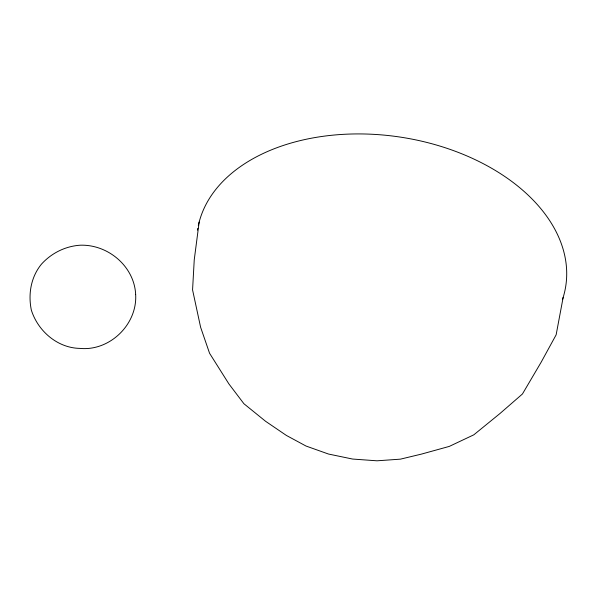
<?xml version="1.0" encoding="UTF-8"?>
<svg xmlns="http://www.w3.org/2000/svg" width="596" height="596" viewBox="0 0 596 596"><rect width="100%" height="100%" fill="white"/><g stroke="black" fill="none" stroke-linecap="round" stroke-linejoin="round"><path stroke-width="0.89" d="M199.161 222.07L194.244 259.819L192.568 289.894L200.606 327.219L209.561 353.257L228.916 383.943L243.913 403.73L265.555 421.268L286.393 435.445L306.024 446.039L328.5 454.04L352.594 459.047L377.007 460.805L400.423 459.151L421.499 454.092L449.287 446.404L473.813 434.819L499.932 413.55L522.424 394.008L541.161 362.189L556.135 334.825L563.145 297.449M198.312 225.638A186.243 122.471 8.5 0 1 413.788 139.479A186.243 122.471 8.5 0 1 562.602 299.162M197.485 230.138A186.243 122.471 8.5 0 1 197.783 228.335M135.665 294.543C137.423 324.477 109.716 351.372 79.819 348.392C57.387 347.975 37.898 331.018 31.335 310.076C28.034 294.074 30.918 277.065 41.422 264.199C51.42 253.136 65.292 246.193 80.199 245.209C107.951 244.248 134.331 266.308 135.665 294.543"/></g></svg>
